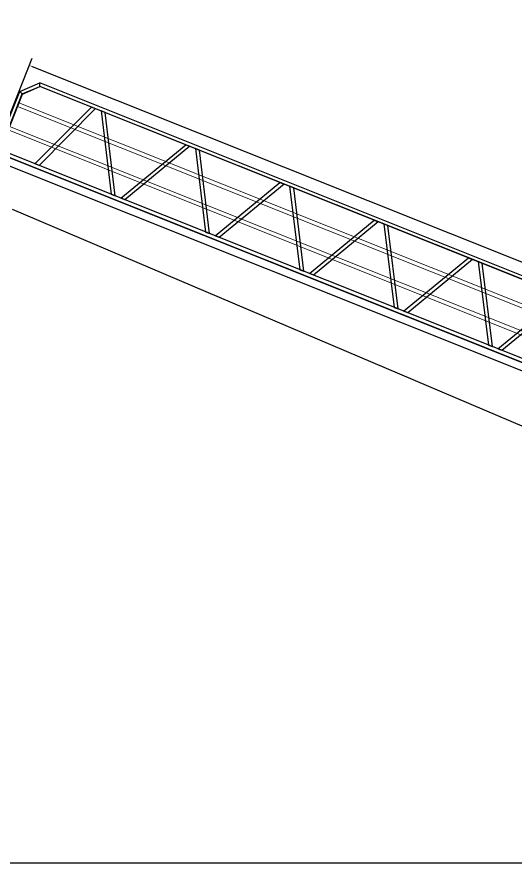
# Model space of a CAD drawing. Header units: millimetres. Extents: x -2430464 to 225692, y -180 to 1805330.
# Drawn here: x -969196 to -962719, y 898977 to 909977 of the extents above; entities that cross this region are included whole.
import ezdxf

# ---------------------------------------------------------------- set-up
doc = ezdxf.new("R2010")
doc.units = ezdxf.units.MM
doc.header["$LTSCALE"] = 1000
doc.layers.get('0').update_dxf_attribs({"linetype": 'CONTINUOUS'})
doc.layers.get('DEFPOINTS').update_dxf_attribs({"linetype": 'CONTINUOUS'})
doc.layers.add('W-FLOAT_BOWL浮筒', color=253, linetype='CONTINUOUS')
doc.layers.add('W-STEEL_FRAME钢架', color=3, linetype='CONTINUOUS')
doc.styles.add('STANDARD_T3', font='simplex.shx', dxfattribs={"width": 0.7, "bigfont": 'gbcbig.shx'})
doc.dimstyles.new('W&&40', dxfattribs={"dimtxt": 140, "dimasz": 40, "dimexe": 100, "dimexo": 120, "dimgap": 40, "dimtad": 1, "dimdec": 0, "dimzin": 0, "dimdsep": 46, "dimtxsty": 'STANDARD_T3', "dimcen": 0.09, "dimclrd": 1, "dimclre": 1, "dimclrt": 7, "dimazin": 2, "dimtfac": 1, "dimtdec": 0, "dimtix": 1, "dimtmove": 2, "dimatfit": 3, "dimfxl": 0, "dimtolj": 1, "dimtzin": 0, "dimarcsym": 0})

# ---------------------------------------------------------------- blocks, each defined once
blk = doc.blocks.new('*D366')
at = {"layer": 'DEFPOINTS', "color": 0, "transparency": 16777216}
for p in [(-969920, 946317), (-947550, 940835), (-947900, 939675)]:
    blk.add_point(p, dxfattribs=at)
at = {"layer": 'W-STEEL_FRAME钢架', "color": 1, "lineweight": -2, "transparency": 16777216}
for p, q in [((-969885, 946432), (-969541, 947573)), ((-969532, 947466), (-947588, 940846)), ((-947865, 939790), (-947521, 940931))]:
    blk.add_line(p, q, dxfattribs=at)
at = {"layer": 'W-STEEL_FRAME钢架', "color": 1, "transparency": 16777216}
for points in [[(-969530, 947472), (-969534, 947459), (-969570, 947477)], [(-947586, 940853), (-947590, 940840), (-947550, 940835)]]:
    blk.add_solid(points, dxfattribs=at)
at = {"layer": 'W-STEEL_FRAME钢架', "color": 7, "transparency": 16777216, "insert": (-958528, 944261), "char_height": 140, "attachment_point": 5, "rotation": 343.2136, "style": 'STANDARD_T3'}
blk.add_mtext('\\A1;23000', dxfattribs=at)
blk = doc.blocks.new('23YINQ')
at = {"color": 4}
for p, q in [((-94.9, -349.2), (154.3, -215.5)), ((21772.2, -6736.7), (154.3, -215.5)), ((159.2, -264), (154.3, -215.5)), ((-57.2, -380.1), (159.2, -264)), ((21741.3, -6774.4), (159.2, -264)), ((-340.4, -1163), (-94.9, -349.2)), ((-297.3, -1176), (-57.2, -380.1))]:
    blk.add_line(p, q, dxfattribs=at)
at = {"color": 251}
for p, q in [((-59.7, -378), (158.9, -260.7)), ((21743.4, -6771.9), (158.9, -260.7)), ((-300.2, -1175.1), (-59.7, -378))]:
    blk.add_line(p, q, dxfattribs=at)
at = {"color": 0}
blk.add_line((-57.2, -380.1), (-94.9, -349.2), dxfattribs=at)
at = {"color": 0, "lineweight": 5}
for p, q in [((21807.9, -7154.9), (-106.7, -544.1)), ((21822.4, -7107), (-92.3, -496.3)), ((21712.6, -7470.8), (-202, -860.1)), ((21727.1, -7422.9), (-187.6, -812.2))]:
    blk.add_line(p, q, dxfattribs=at)
at = {"color": 3}
for p, q in [((21670, -7802.6), (-350, -1160.1)), ((21670, -7802.6), (-350, -1160.1)), ((-378.8, -1255.9), (21641.1, -7898.4))]:
    blk.add_line(p, q, dxfattribs=at)
at = {"color": 2}
for points in [[(184.1, -1269), (850.7, -469.5), (904.9, -485.8), (238.2, -1285.3)], [(1261, -1593.9), (1034.7, -525), (980.6, -508.6), (1206.8, -1577.5)], [(1334.7, -1616.1), (2114.4, -850.6), (2168.5, -867), (1388.9, -1632.4)], [(2524.6, -1975), (2298.4, -906.1), (2244.2, -889.8), (2470.5, -1958.7)], [(2598.4, -1997.3), (3378, -1231.8), (3432.2, -1248.2), (2652.5, -2013.6)], [(3788.3, -2356.2), (3562, -1287.3), (3507.8, -1271), (3734.1, -2339.9)], [(3862, -2378.5), (4641.6, -1613), (4695.8, -1629.3), (3916.2, -2394.8)], [(5051.9, -2737.4), (4825.6, -1668.5), (4771.4, -1652.2), (4997.7, -2721.1)], [(5125.6, -2759.6), (5905.2, -1994.2), (5959.4, -2010.5), (5179.8, -2776)], [(6315.5, -3118.6), (6089.2, -2049.7), (6035, -2033.3), (6261.3, -3102.2)], [(6389.2, -3140.8), (7168.9, -2375.4), (7223, -2391.7), (6443.4, -3157.2)]]:
    blk.add_lwpolyline(points, close=True, dxfattribs=at)
at = {"color": 1}
blk.add_lwpolyline([(21631.7, -7738.9), (-282.9, -1128.1), (-297.3, -1176), (21617.3, -7786.7)], close=True, dxfattribs=at)
at = {"layer": 'W-STEEL_FRAME钢架'}
dim = blk.add_linear_dim(base=(22019.9, -6642.5), p1=(-350, -1160.1), p2=(21670, -7802.6), angle=163.21356, dimstyle='W&&40', dxfattribs=at)
dim.commit()
dim.dimension.update_dxf_attribs({"geometry": '*D366', "text_midpoint": (11041.7, -3215.9), "insert": (969570, -947477.3)})

msp = doc.modelspace()

# ---------------------------------------------------------------- linework, layer by layer
at = {"layer": 'W-FLOAT_BOWL浮筒'}
msp.add_lwpolyline([(-969256.09, 907477.2), (-949256.09, 898977.2), (-969256.09, 898977.2), (-973756.09, 898977.2), (-974356.09, 898977.2), (-974356.09, 909461.2), (-975454.48, 909968.25), (-986234.48, 909977.2)], dxfattribs=at)

# ---------------------------------------------------------------- block references
at = {"layer": 'W-FLOAT_BOWL浮筒', "rotation": 355.0058376187435}
msp.add_blockref('23YINQ', (-969033.74, 909347.44), dxfattribs=at)

doc.saveas('drawing.dxf')
